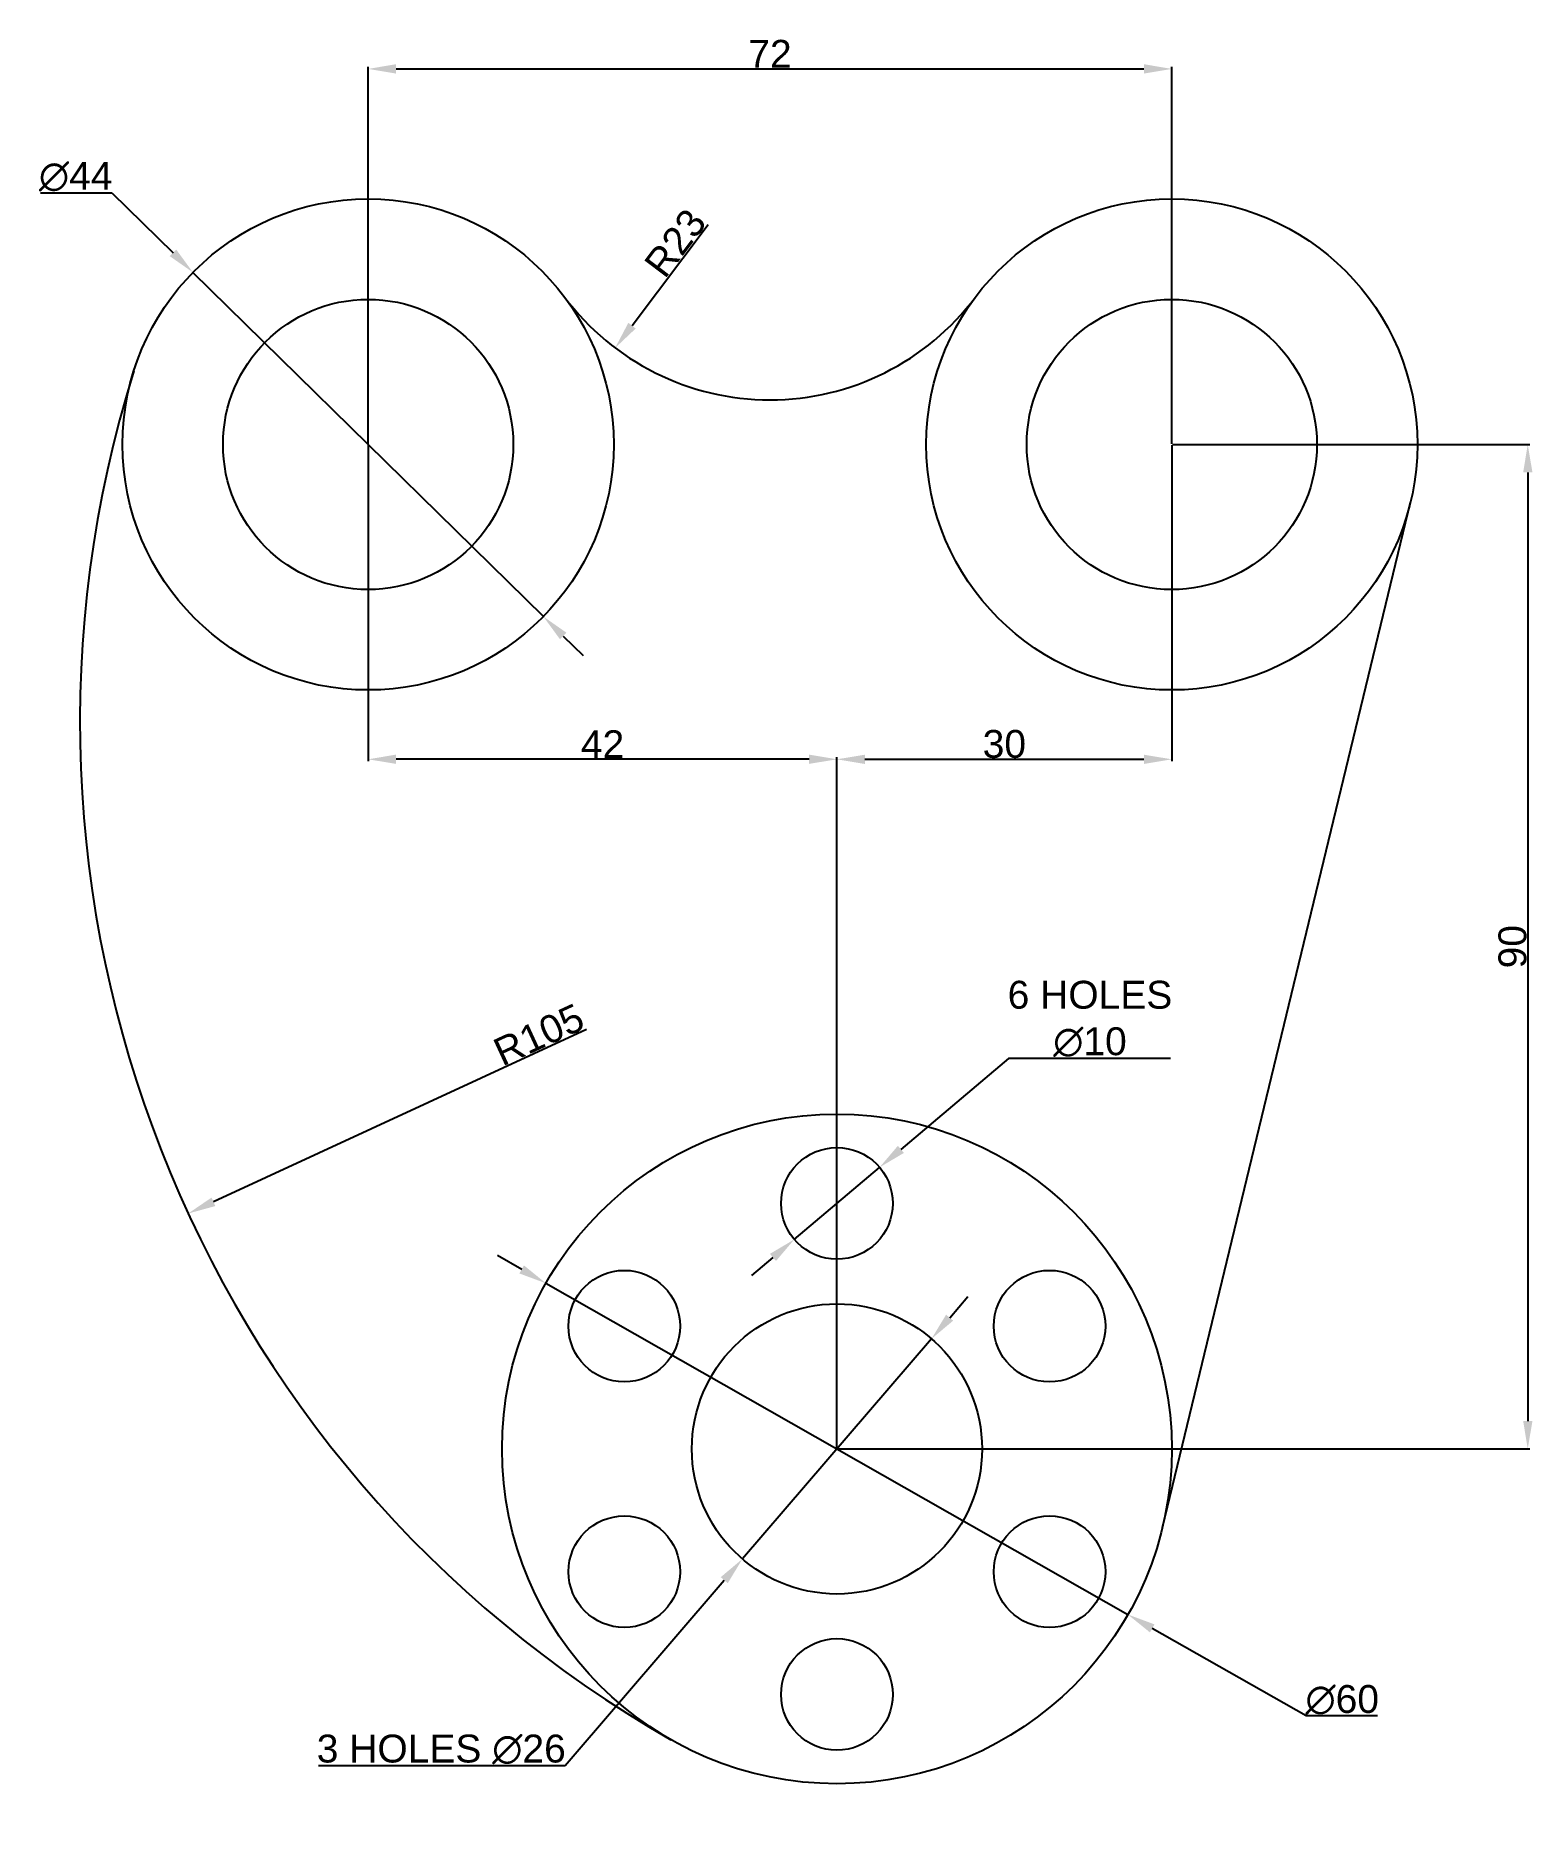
# Model space of a CAD drawing. Header units: millimetres. Extents: x -72 to 62, y -33 to 127.
import ezdxf

# ---------------------------------------------------------------- set-up
doc = ezdxf.new("R2010")
doc.units = ezdxf.units.MM
doc.header["$MEASUREMENT"] = 0
doc.styles.get("Standard").update_dxf_attribs({"font": 'arial.ttf'})
doc.dimstyles.get("Standard").update_dxf_attribs({"dimtxt": 2.5, "dimasz": 2.5, "dimexe": 0.18, "dimexo": 0.0625, "dimgap": 0.09, "dimtad": 1, "dimtoh": 1, "dimdec": 0, "dimzin": 0, "dimdsep": 46, "dimtxsty": 'Standard', "dimcen": 0, "dimadec": 0, "dimazin": 0, "dimtfac": 1, "dimtdec": 0, "dimtmove": 0, "dimatfit": 3, "dimfxl": 1, "dimtolj": 1, "dimtzin": 0, "dimarcsym": 0})

# ---------------------------------------------------------------- blocks, each defined once
blk = doc.blocks.new('*U1')
blk.add_circle((0, 0), 5)
blk = doc.blocks.new('*U2')
at = {"color": 0, "linetype": 'ByBlock', "lineweight": -2, "transparency": 16777216}
blk.add_blockref('*U1', (0, 22), dxfattribs=at)
for p, rotation in [((-19.05, 11), 59.99999999999999), ((19.05, 11), 300.0000000000001), ((-19.05, -11), 120), ((19.05, -11), 240), ((0, -22), 180)]:
    blk.add_blockref('*U1', p, dxfattribs=dict(at, rotation=rotation))
blk = doc.blocks.new('*D3')
at = {"color": 0, "lineweight": -2, "transparency": 16777216}
for p, q in [((-42, 90.06), (-42, 123.83)), ((-39.5, 123.65), (27.5, 123.65)), ((30, 90.06), (30, 123.83))]:
    blk.add_line(p, q, dxfattribs=at)
at = {"color": 0, "transparency": 16777216}
for points in [[(-39.5, 124.07), (-39.5, 123.23), (-42, 123.65)], [(27.5, 124.07), (27.5, 123.23), (30, 123.65)]]:
    blk.add_solid(points, dxfattribs=at)
at = {"layer": 'Defpoints', "color": 0, "transparency": 16777216}
for p in [(30, 123.65), (-42, 90), (30, 90)]:
    blk.add_point(p, dxfattribs=at)
at = {"color": 0, "transparency": 16777216, "insert": (-6, 125), "char_height": 2.5, "attachment_point": 5}
blk.add_mtext('\\A1;72', dxfattribs=at)
blk = doc.blocks.new('*D4')
at = {"color": 0, "lineweight": -2, "transparency": 16777216}
for p, q in [((30, 89.94), (30, 61.61)), ((0, 0.06), (0, 61.97)), ((2.5, 61.79), (27.5, 61.79))]:
    blk.add_line(p, q, dxfattribs=at)
at = {"color": 0, "transparency": 16777216}
for points in [[(2.5, 62.2), (2.5, 61.37), (0, 61.79)], [(27.5, 62.2), (27.5, 61.37), (30, 61.79)]]:
    blk.add_solid(points, dxfattribs=at)
at = {"layer": 'Defpoints', "color": 0, "transparency": 16777216}
for p in [(30, 90), (30, 61.79), (0, 0)]:
    blk.add_point(p, dxfattribs=at)
at = {"color": 0, "transparency": 16777216, "insert": (15, 63.15), "char_height": 2.5, "attachment_point": 5}
blk.add_mtext('\\A1;30', dxfattribs=at)
blk = doc.blocks.new('*D5')
at = {"color": 0, "lineweight": -2, "transparency": 16777216}
for p, q in [((-42, 89.94), (-42, 61.61)), ((-2.5, 61.79), (-39.5, 61.79)), ((0, 0.06), (0, 61.97))]:
    blk.add_line(p, q, dxfattribs=at)
at = {"color": 0, "transparency": 16777216}
for points in [[(-39.5, 62.21), (-39.5, 61.38), (-42, 61.79)], [(-2.5, 62.21), (-2.5, 61.38), (0, 61.79)]]:
    blk.add_solid(points, dxfattribs=at)
at = {"layer": 'Defpoints', "color": 0, "transparency": 16777216}
for p in [(-42, 90), (-42, 61.79), (0, 0)]:
    blk.add_point(p, dxfattribs=at)
at = {"color": 0, "transparency": 16777216, "insert": (-21, 63.14), "char_height": 2.5, "attachment_point": 5}
blk.add_mtext('\\A1;42', dxfattribs=at)
blk = doc.blocks.new('*D6')
at = {"color": 0, "lineweight": -2, "transparency": 16777216}
for p, q in [((30.06, 90), (62.07, 90)), ((61.89, 87.5), (61.89, 2.5)), ((0.06, 0), (62.07, 0))]:
    blk.add_line(p, q, dxfattribs=at)
at = {"color": 0, "transparency": 16777216}
for points in [[(61.48, 87.5), (62.31, 87.5), (61.89, 90)], [(61.48, 2.5), (62.31, 2.5), (61.89, 0)]]:
    blk.add_solid(points, dxfattribs=at)
at = {"layer": 'Defpoints', "color": 0, "transparency": 16777216}
for p in [(30, 90), (0, 0), (61.89, 0)]:
    blk.add_point(p, dxfattribs=at)
at = {"color": 0, "transparency": 16777216, "insert": (60.53, 45), "char_height": 2.5, "attachment_point": 5, "rotation": 90}
blk.add_mtext('\\A1;90', dxfattribs=at)
blk = doc.blocks.new('*D7')
at = {"color": 0, "lineweight": -2, "transparency": 16777216}
for p, q in [((-28.24, 16.08), (-30.42, 17.32)), ((-26.07, 14.84), (26.07, -14.84)), ((42.03, -23.93), (28.24, -16.08)), ((48.42, -23.93), (42.03, -23.93))]:
    blk.add_line(p, q, dxfattribs=at)
at = {"color": 0, "transparency": 16777216}
for points in [[(-28.04, 16.44), (-28.45, 15.72), (-26.07, 14.84)], [(28.45, -15.72), (28.04, -16.44), (26.07, -14.84)]]:
    blk.add_solid(points, dxfattribs=at)
at = {"layer": 'Defpoints', "color": 0, "transparency": 16777216}
for p in [(-26.07, 14.84), (26.07, -14.84)]:
    blk.add_point(p, dxfattribs=at)
at = {"color": 0, "transparency": 16777216, "insert": (45.27, -22.49), "char_height": 2.5, "attachment_point": 5}
blk.add_mtext('\\A1;∅60', dxfattribs=at)
blk = doc.blocks.new('*D8')
at = {"color": 0, "lineweight": -2, "transparency": 16777216}
for p, q in [((15.36, 34.98), (5.73, 26.84)), ((29.89, 34.98), (15.36, 34.98)), ((-3.82, 18.77), (3.82, 25.23)), ((-5.73, 17.16), (-7.64, 15.54))]:
    blk.add_line(p, q, dxfattribs=at)
at = {"color": 0, "transparency": 16777216}
for points in [[(5.46, 27.16), (6, 26.52), (3.82, 25.23)], [(-6, 17.48), (-5.46, 16.84), (-3.82, 18.77)]]:
    blk.add_solid(points, dxfattribs=at)
at = {"layer": 'Defpoints', "color": 0, "transparency": 16777216}
for p in [(3.82, 25.23), (-3.82, 18.77)]:
    blk.add_point(p, dxfattribs=at)
at = {"color": 0, "transparency": 16777216, "insert": (22.67, 38.53), "char_height": 2.5, "attachment_point": 5}
blk.add_mtext('\\A1;6 HOLES \\P∅10', dxfattribs=at)
blk = doc.blocks.new('*D9')
at = {"color": 0, "lineweight": -2, "transparency": 16777216}
blk.add_line((-22.45, 37.57), (-55.86, 22.14), dxfattribs=at)
at = {"color": 0, "transparency": 16777216}
blk.add_solid([(-56.03, 22.52), (-55.69, 21.76), (-58.13, 21.09)], dxfattribs=at)
at = {"layer": 'Defpoints', "color": 0, "transparency": 16777216}
for p in [(37.19, 65.13), (-58.13, 21.09)]:
    blk.add_point(p, dxfattribs=at)
at = {"color": 0, "transparency": 16777216, "insert": (-26.71, 37.11), "char_height": 2.5, "attachment_point": 5, "rotation": 24.8005}
blk.add_mtext('\\A1;R105', dxfattribs=at)
blk = doc.blocks.new('*D10')
at = {"color": 0, "lineweight": -2, "transparency": 16777216}
blk.add_line((-11.53, 109.68), (-18.36, 100.64), dxfattribs=at)
at = {"color": 0, "transparency": 16777216}
blk.add_solid([(-18.69, 100.9), (-18.03, 100.39), (-19.87, 98.65)], dxfattribs=at)
at = {"layer": 'Defpoints', "color": 0, "transparency": 16777216}
for p in [(-6, 117), (-19.87, 98.65)]:
    blk.add_point(p, dxfattribs=at)
at = {"color": 0, "transparency": 16777216, "insert": (-14.48, 108.05), "char_height": 2.5, "attachment_point": 5, "rotation": 52.9227}
blk.add_mtext('\\A1;R23', dxfattribs=at)
blk = doc.blocks.new('*D11')
at = {"color": 0, "lineweight": -2, "transparency": 16777216}
for p, q in [((-71.34, 112.55), (-64.96, 112.55)), ((-64.96, 112.55), (-59.48, 107.17)), ((-26.3, 74.58), (-57.7, 105.42)), ((-24.52, 72.83), (-22.74, 71.08))]:
    blk.add_line(p, q, dxfattribs=at)
at = {"color": 0, "transparency": 16777216}
for points in [[(-59.19, 107.46), (-59.77, 106.87), (-57.7, 105.42)], [(-24.23, 73.13), (-24.81, 72.54), (-26.3, 74.58)]]:
    blk.add_solid(points, dxfattribs=at)
at = {"layer": 'Defpoints', "color": 0, "transparency": 16777216}
for p in [(-57.7, 105.42), (-26.3, 74.58)]:
    blk.add_point(p, dxfattribs=at)
at = {"color": 0, "transparency": 16777216, "insert": (-68.2, 113.99), "char_height": 2.5, "attachment_point": 5}
blk.add_mtext('\\A1;∅44', dxfattribs=at)
blk = doc.blocks.new('*D12')
at = {"color": 0, "lineweight": -2, "transparency": 16777216}
for p, q in [((10.1, 11.76), (11.72, 13.66)), ((8.47, 9.86), (-8.47, -9.86)), ((-24.36, -28.37), (-10.1, -11.76)), ((-46.46, -28.37), (-24.36, -28.37))]:
    blk.add_line(p, q, dxfattribs=at)
at = {"color": 0, "transparency": 16777216}
for points in [[(9.78, 12.03), (10.41, 11.49), (8.47, 9.86)], [(-10.41, -11.49), (-9.78, -12.03), (-8.47, -9.86)]]:
    blk.add_solid(points, dxfattribs=at)
at = {"layer": 'Defpoints', "color": 0, "transparency": 16777216}
for p in [(8.47, 9.86), (-8.47, -9.86)]:
    blk.add_point(p, dxfattribs=at)
at = {"color": 0, "transparency": 16777216, "insert": (-35.45, -26.93), "char_height": 2.5, "attachment_point": 5}
blk.add_mtext('\\A1;3 HOLES ∅26', dxfattribs=at)

msp = doc.modelspace()

# ---------------------------------------------------------------- linework, layer by layer
msp.add_line((29.16, -7.05), (51.38, 84.83))
for centre, radius in [((-42, 90), 22), ((30, 90), 22), ((-42, 90), 13), ((30, 90), 13), ((0, 0), 30), ((0, 0), 13)]:
    msp.add_circle(centre, radius)
for centre, radius, start, end in [((-6, 117), 23, 216.8699, 323.1301), ((37.19, 65.13), 105, 162.5653, 240.2758)]:
    msp.add_arc(centre, radius, start, end)

# ---------------------------------------------------------------- block references
msp.add_blockref('*U2', (0, 0))

# ---------------------------------------------------------------- dimensions: what is measured, and where the dimension line sits
for base, p1, p2, picture, middle in [((30, 123.65), (-42, 90), (30, 90), '*D3', (-6, 125)), ((-42, 61.79), (0, 0), (-42, 90), '*D5', (-21, 63.14)), ((30, 61.79), (0, 0), (30, 90), '*D4', (15, 63.15))]:
    dim = msp.add_linear_dim(base=base, p1=p1, p2=p2, dimstyle='Standard')
    dim.commit()
    dim.dimension.update_dxf_attribs({"geometry": picture, "text_midpoint": middle})
for center, mpoint, picture, middle in [((-6, 117), (-19.87, 98.65), '*D10', (-13.39, 107.22)), ((37.19, 65.13), (-58.13, 21.09), '*D9', (-26.13, 35.87))]:
    dim = msp.add_radius_dim(center=center, mpoint=mpoint, dimstyle='Standard')
    dim.commit()
    dim.dimension.update_dxf_attribs({"geometry": picture, "text_midpoint": middle, "dimtype": 164})
for p1, p2, picture, middle in [((-26.3, 74.58), (-57.7, 105.42), '*D11', (-68.2, 112.55)), ((-26.07, 14.84), (26.07, -14.84), '*D7', (45.27, -23.93))]:
    dim = msp.add_diameter_dim_2p(p1=p1, p2=p2, dimstyle='Standard')
    dim.commit()
    dim.dimension.update_dxf_attribs({"geometry": picture, "text_midpoint": middle, "dimtype": 163})
dim = msp.add_linear_dim(base=(61.89, 0), p1=(30, 90), p2=(0, 0), angle=90, dimstyle='Standard')
dim.commit()
dim.dimension.update_dxf_attribs({"geometry": '*D6', "text_midpoint": (60.53, 45)})
for p1, p2, text, picture, middle in [((-3.82, 18.77), (3.82, 25.23), '6 HOLES \\P<>', '*D8', (22.67, 34.98)), ((8.47, 9.86), (-8.47, -9.86), '3 HOLES <>', '*D12', (-35.45, -28.37))]:
    dim = msp.add_diameter_dim_2p(p1=p1, p2=p2, text=text, dimstyle='Standard')
    dim.commit()
    dim.dimension.update_dxf_attribs({"geometry": picture, "text_midpoint": middle, "dimtype": 163})

doc.saveas('drawing.dxf')
